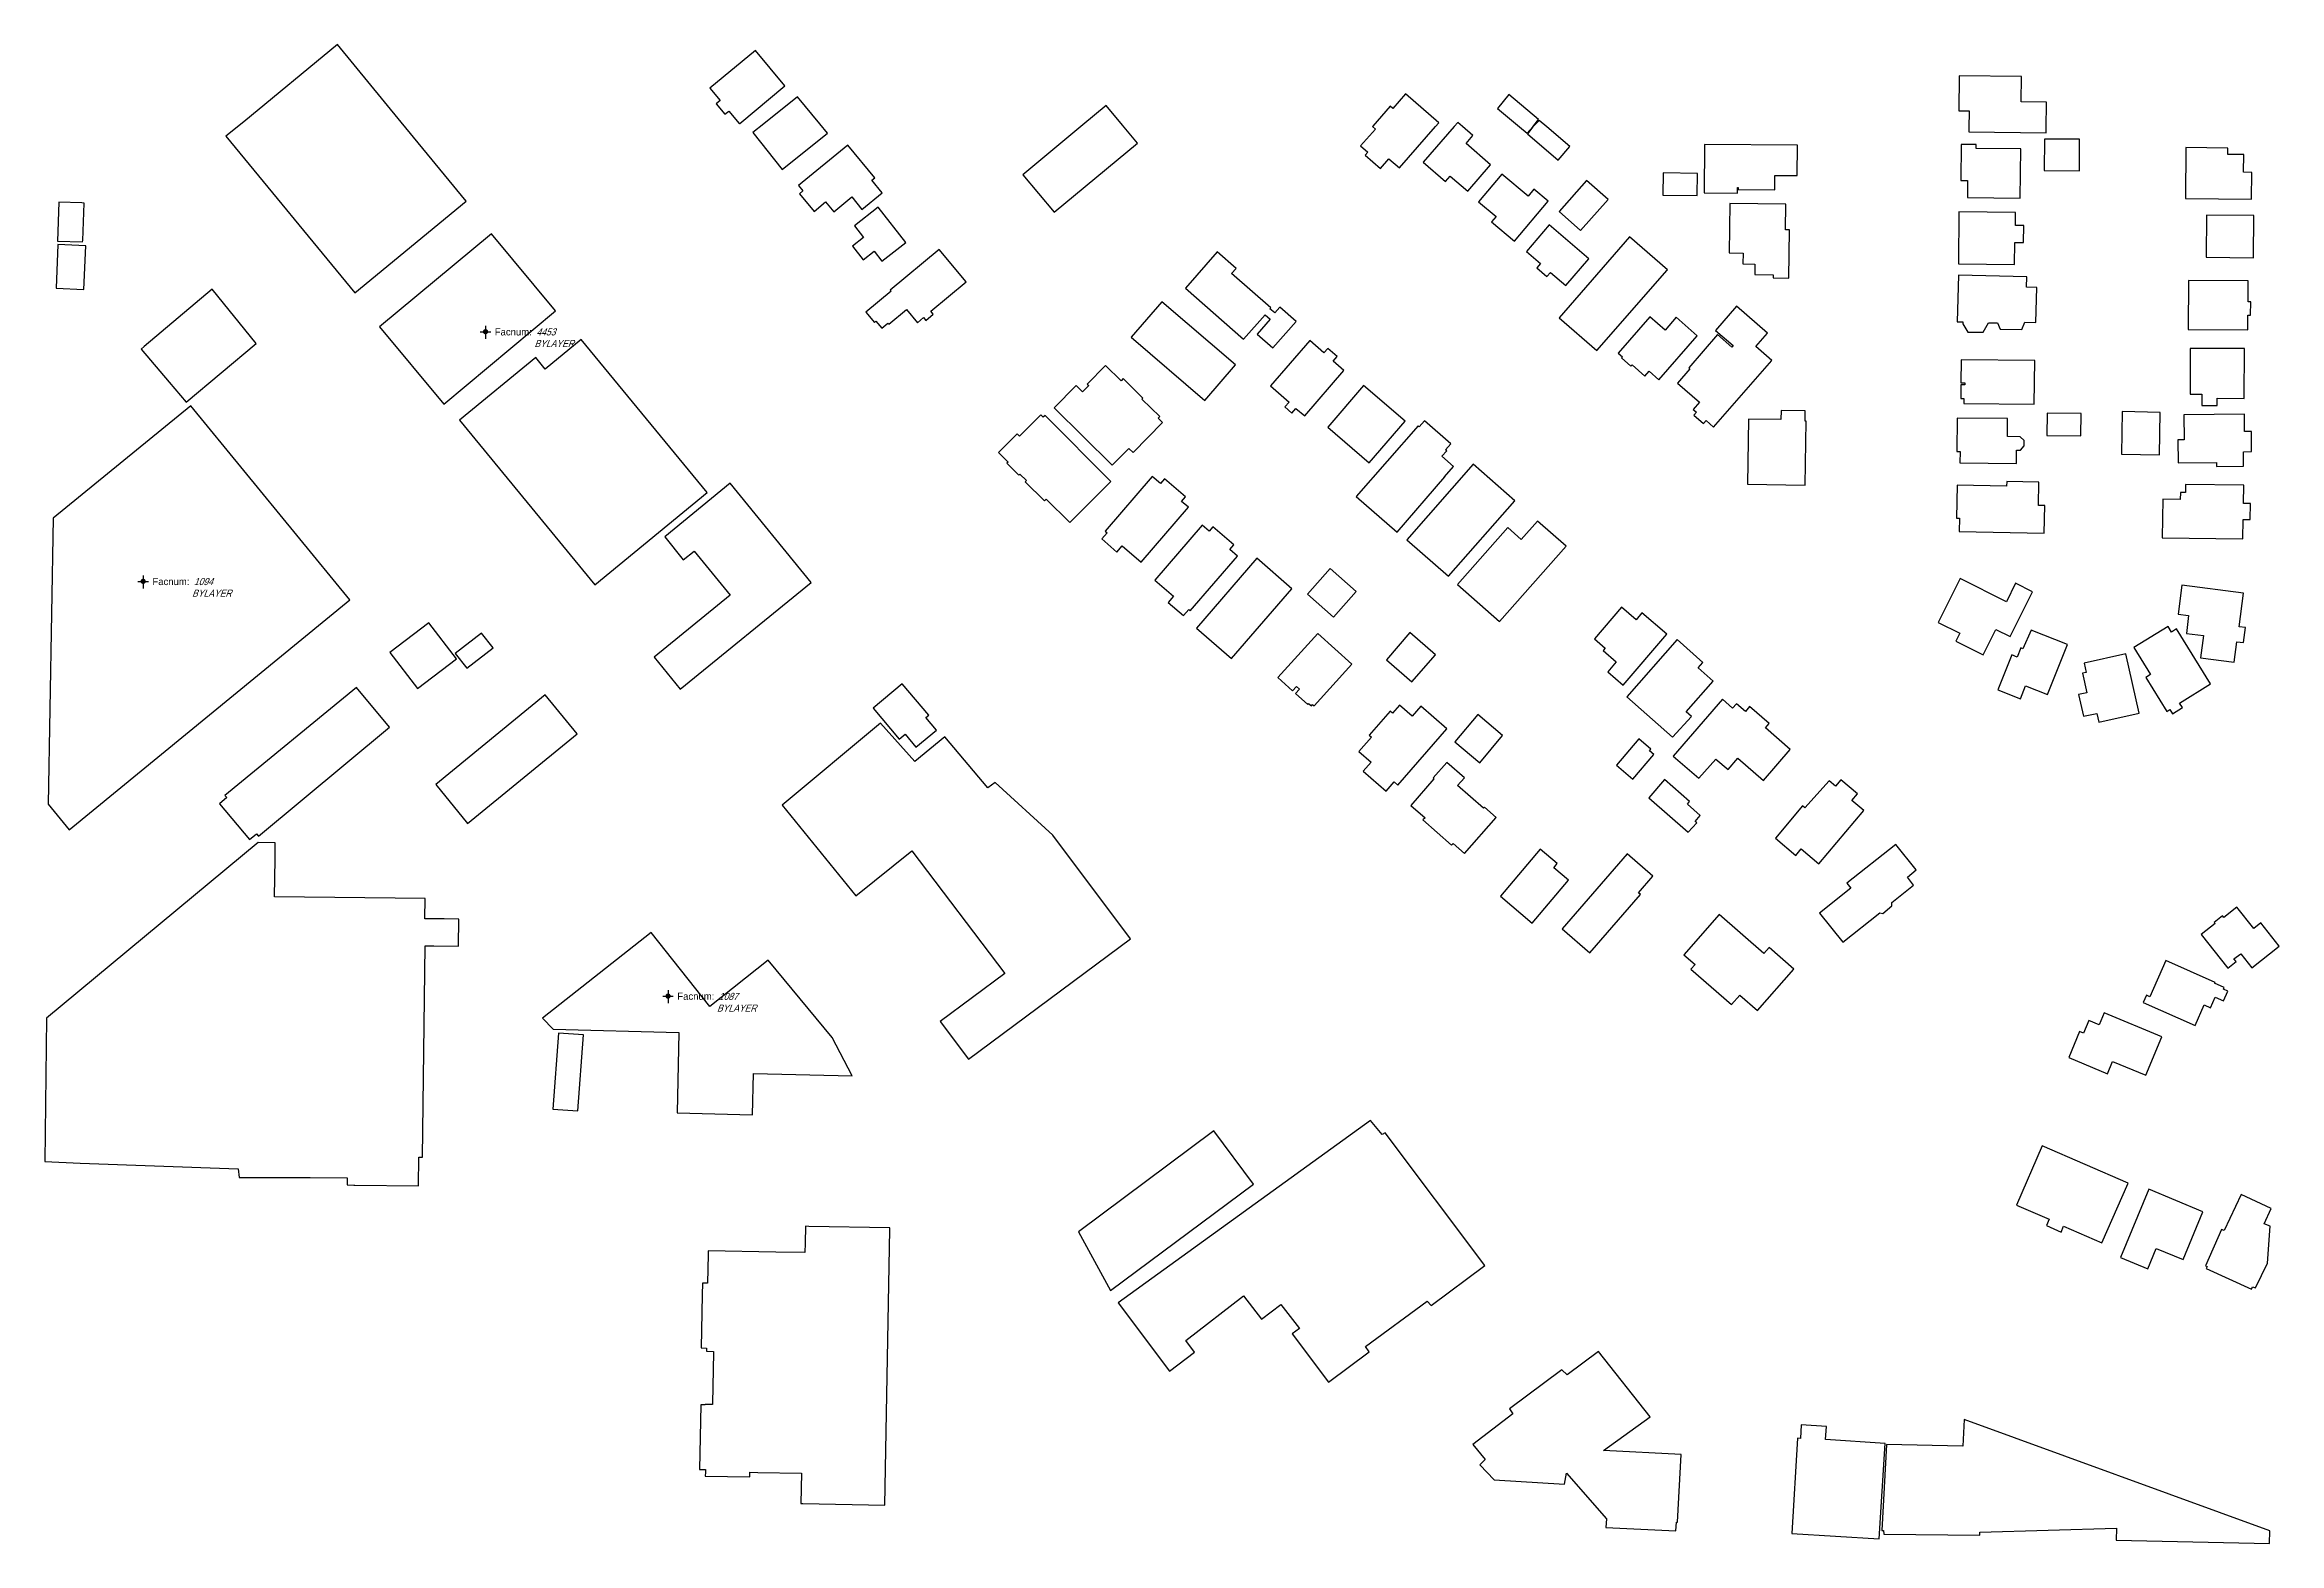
# Model space of a CAD drawing. Header units: inches. Extents: x 1273557 to 1282364, y 239587 to 246310.
# Drawn here: x 1280104 to 1281423, y 244633 to 245517 of the extents above; entities that cross this region are included whole.
import ezdxf
from ezdxf.enums import TextEntityAlignment as Align

# ---------------------------------------------------------------- set-up
doc = ezdxf.new("R2010")
doc.units = ezdxf.units.IN
doc.header["$MEASUREMENT"] = 0
doc.linetypes.add('DASHED2', pattern=[0.375, 0.25, -0.125])
doc.layers.add('BLDG-DATA', color=159, linetype='DASHED2', lineweight=30)
doc.layers.add('BLDG-NONUW-NOTUSED', color=5, linetype='Continuous', lineweight=30)
doc.layers.add('BLDG-UW', color=231, linetype='Continuous')
doc.styles.add('SS_LITE', font='FRABK.TTF', dxfattribs={"height": 16})

# ---------------------------------------------------------------- blocks, each defined once
blk = doc.blocks.new('*U1')
for p, q in [((-3.1, 0), (3.1, 0)), ((0, 3.5), (0, -4.2))]:
    blk.add_line(p, q)
at = {"const_width": 1.5}
blk.add_lwpolyline([(-0.8, 0, 1), (0.8, 0, 1)], format="xyb", close=True, dxfattribs=at)
at = {"layer": 'BLDG-DATA', "color": 1, "style": 'SS_LITE'}
blk.add_text('Facnum:', height=4.2, dxfattribs=at).set_placement((27.3, -2.2), align=Align.RIGHT)
at = {"layer": 'BLDG-DATA', "color": 7, "style": 'SS_LITE', "oblique": 20, "width": 0.9, "flags": 8}
for tag, p in [('FACNUM', (30, -2.2)), ('OBJECT', (28.8, -9.2))]:
    blk.add_attdef(tag, p, '', height=4.2, dxfattribs=at)

msp = doc.modelspace()

# ---------------------------------------------------------------- linework, layer by layer
at = {"layer": 'BLDG-NONUW-NOTUSED'}
for points in [[(1280352.8, 245424.5), (1280314.5, 245471.1), (1280276.9, 245516.9), (1280221.6, 245471.4), (1280211.1, 245462.8), (1280287.1, 245370.5)], [(1280540.9, 245492.5), (1280523.5, 245513.4), (1280496.7, 245491.2), (1280502.8, 245483.9), (1280500.3, 245481.9), (1280505.4, 245475.8), (1280507.8, 245477.7), (1280514, 245470.3), (1280514.1, 245470.1), (1280514.3, 245470.3)], [(1281285, 245464.9), (1281285, 245467.2), (1281285.2, 245483), (1281270.3, 245483.2), (1281270.5, 245498), (1281233.7, 245498.4), (1281233.5, 245477.9), (1281239.6, 245477.8), (1281239.4, 245467.4), (1281239.4, 245465.5)], [(1280561.5, 245470.1), (1280548.4, 245486), (1280528.5, 245470.2), (1280522, 245465.1), (1280539.4, 245443.3), (1280566, 245464.6)], [(1280748.9, 245458.8), (1280740.1, 245469.4), (1280730.5, 245481), (1280716.7, 245469.5), (1280681.4, 245440.1), (1280699.8, 245418)], [(1280924.8, 245468.6), (1280926.7, 245470.8), (1280907.1, 245487.8), (1280899.6, 245479.2), (1280898, 245480.5), (1280887.8, 245468.8), (1280887.6, 245468.6), (1280889.3, 245467.1), (1280880.6, 245457.2), (1280884.9, 245453.5), (1280883.2, 245451.7), (1280892.3, 245443.8), (1280897.3, 245449.6), (1280903.6, 245444.2)], [(1280985.6, 245472.8), (1280968.1, 245487.4), (1280961.4, 245479.3), (1280974.3, 245468.4), (1280978.8, 245464.7), (1280982.3, 245468.4)], [(1280942.8, 245458.5), (1280946.9, 245463.2), (1280940.7, 245468.6), (1280937.9, 245471), (1280935.8, 245468.6), (1280917.6, 245447.5), (1280930.7, 245436.1), (1280933.5, 245439.3), (1280943.8, 245430.4), (1280957.3, 245446)], [(1280990.5, 245468.4), (1280986, 245472.2), (1280982.3, 245468.4), (1280979.1, 245464.2), (1280997.1, 245448.7), (1281004.1, 245456.8)], [(1280592.2, 245436.9), (1280593.9, 245438.3), (1280578, 245457.6), (1280549, 245433.7), (1280551.5, 245430.6), (1280549.5, 245428.9), (1280558.1, 245418.5), (1280564.9, 245424.1), (1280569.8, 245418.2), (1280580.4, 245427), (1280586.4, 245419.6), (1280598.3, 245429.5)], [(1281102.9, 245432.6), (1281103.4, 245432.6), (1281103.4, 245431.4), (1281124.9, 245431.2), (1281124.9, 245439.7), (1281138.1, 245439.6), (1281138.3, 245457.5), (1281083.5, 245457.9), (1281083.3, 245429.4), (1281102.9, 245429.3)], [(1281269.8, 245426.3), (1281270.1, 245455.4), (1281243.8, 245455.6), (1281243.8, 245457.9), (1281235, 245458), (1281234.8, 245436.7), (1281238.7, 245436.7), (1281238.6, 245426.6)], [(1281304.7, 245442.5), (1281304.8, 245461.1), (1281284.2, 245461.2), (1281284, 245442.7)], [(1281406.2, 245425.7), (1281406.4, 245441.5), (1281401.6, 245441.6), (1281401.7, 245452), (1281392.2, 245452.1), (1281392.2, 245455.9), (1281367.5, 245456.2), (1281367.2, 245426.1)], [(1281079.1, 245427.8), (1281079.3, 245440.9), (1281059.1, 245441.2), (1281058.9, 245428.1)], [(1280991.2, 245424.6), (1280982.8, 245431.7), (1280979.4, 245427.5), (1280963.9, 245440.5), (1280950.2, 245424.1), (1280960.5, 245415.5), (1280957.8, 245412.3), (1280971.3, 245401)], [(1281026.6, 245425.6), (1281013.8, 245436.8), (1280997.7, 245418.4), (1281010.4, 245407.2)], [(1280127.5, 245423.4), (1280126.2, 245423.5), (1280112.6, 245424), (1280111.7, 245401), (1280126.6, 245400.5), (1280126.7, 245401.3)], [(1280595.9, 245421), (1280582, 245410), (1280587.4, 245403.1), (1280580.8, 245397.9), (1280587.1, 245389.9), (1280593.6, 245395), (1280598.1, 245389.2), (1280612.2, 245400.2)], [(1281098.1, 245394), (1281106.3, 245393.9), (1281106.2, 245387.5), (1281113.2, 245387.4), (1281113.1, 245381.2), (1281124.1, 245381.1), (1281124.1, 245379.2), (1281133.3, 245379.1), (1281133.7, 245407.7), (1281131.3, 245407.7), (1281131.5, 245422.7), (1281098.5, 245423.1)], [(1281266.4, 245387.2), (1281266.5, 245400.2), (1281271.8, 245400.1), (1281271.9, 245410.1), (1281266.9, 245410.1), (1281267, 245417.9), (1281233.6, 245418.2), (1281233.3, 245387.5)], [(1281379.6, 245416.3), (1281379.4, 245391.4), (1281407.4, 245391.1), (1281407.6, 245416)], [(1280991.8, 245410.6), (1280978.4, 245394.9), (1280986.7, 245387.8), (1280984.5, 245385.2), (1280990.5, 245380), (1280992.6, 245382.5), (1281001.7, 245374.8), (1281015.2, 245390.6)], [(1280997.8, 245355.6), (1281019.9, 245336.4), (1281061.5, 245383.9), (1281061.6, 245384), (1281039.2, 245403.4)], [(1280128.4, 245398.2), (1280112, 245398.9), (1280110.9, 245373.2), (1280127.3, 245372.5)], [(1280647.8, 245377), (1280632, 245396.1), (1280603, 245372), (1280603.6, 245371.4), (1280588.7, 245359), (1280593.7, 245353), (1280594.6, 245353.7), (1280598.1, 245349.6), (1280601.6, 245352.6), (1280602.2, 245351.9), (1280612.7, 245360.6), (1280619.2, 245352.8), (1280622.8, 245355.8), (1280624, 245354.2), (1280628.5, 245357.9), (1280627, 245359.7)], [(1280804.5, 245381.9), (1280807.1, 245384.9), (1280796, 245394.6), (1280777.2, 245373.2), (1280811.6, 245343.1), (1280824.2, 245357.5), (1280827.2, 245354.9), (1280819.5, 245346.1), (1280828.9, 245337.9), (1280842.6, 245353.5), (1280833, 245361.9), (1280830, 245358.6), (1280827.1, 245361.1), (1280827.6, 245361.6)], [(1281233.3, 245380.9), (1281232.6, 245353.4), (1281236, 245353.4), (1281236, 245352.2), (1281238.9, 245347.2), (1281247.9, 245347.2), (1281251.1, 245352.7), (1281256.3, 245352.8), (1281258, 245349), (1281270.8, 245348.9), (1281272.5, 245353.2), (1281279, 245353), (1281279.5, 245373.5), (1281273.4, 245373.7), (1281273.6, 245379.9)], [(1281404.2, 245365.2), (1281404.2, 245377.6), (1281369, 245377.7), (1281368.9, 245348.8), (1281404, 245348.7), (1281404, 245357.2), (1281405.7, 245357.2), (1281405.8, 245365.2)], [(1280203.1, 245372.6), (1280162.8, 245338.7), (1280161.2, 245337.3), (1280177.7, 245317.8), (1280187.6, 245306), (1280228.9, 245340.6)], [(1280763.3, 245365.2), (1280745.3, 245344.2), (1280788.7, 245306.9), (1280806.8, 245327.9)], [(1281074.2, 245326.2), (1281074.8, 245325.7), (1281067.5, 245317.2), (1281080.5, 245305.9), (1281076.8, 245301.7), (1281078.8, 245300), (1281077.3, 245298.3), (1281082.9, 245293.4), (1281084.4, 245295.1), (1281088.9, 245291.2), (1281123.2, 245330.6), (1281113.8, 245338.8), (1281120.6, 245346.6), (1281102.4, 245362.5), (1281090, 245348.3), (1281100.4, 245339.3), (1281099.6, 245338.4), (1281091.2, 245345.8)], [(1281032.6, 245334.9), (1281035.1, 245332.7), (1281034.5, 245332), (1281040.1, 245327.1), (1281040.8, 245327.9), (1281048.3, 245321.3), (1281050.8, 245324.2), (1281056.6, 245319.1), (1281079.2, 245345.1), (1281066.8, 245356), (1281060.2, 245348.5), (1281051.3, 245356.3)], [(1280399.5, 245325.5), (1280393.9, 245332.3), (1280348.9, 245295.4), (1280428.8, 245198.1), (1280495.1, 245252.6), (1280420.8, 245343)], [(1280870.8, 245324.7), (1280864.4, 245330.2), (1280866.7, 245332.8), (1280861.2, 245337.6), (1280859, 245335.1), (1280850.6, 245342.4), (1280827.4, 245315.6), (1280838.4, 245306), (1280835.8, 245303.1), (1280840.1, 245299.5), (1280842.4, 245302.2), (1280847.6, 245297.8)], [(1281402.1, 245337.6), (1281370.1, 245337.6), (1281370.1, 245310.6), (1281376.9, 245310.6), (1281376.9, 245303.9), (1281385.9, 245303.9), (1281385.9, 245308.2), (1281402, 245308.1)], [(1280763.8, 245294), (1280761.2, 245296.5), (1280762.1, 245297.4), (1280751.6, 245307.7), (1280752.2, 245308.3), (1280740.5, 245319.9), (1280739.3, 245318.6), (1280730.1, 245327.6), (1280719.3, 245316.6), (1280720.2, 245315.7), (1280716.6, 245312), (1280712.8, 245315.7), (1280699.8, 245302.5), (1280734.1, 245268.7), (1280743.9, 245278.6), (1280746.4, 245276.2)], [(1281278.1, 245304.7), (1281278.3, 245330.5), (1281235, 245331), (1281234.8, 245317.3), (1281237.1, 245317.3), (1281237.1, 245316.2), (1281234.8, 245316.2), (1281234.7, 245308.1), (1281236.6, 245308.1), (1281236.6, 245305.1)], [(1280906.9, 245294.8), (1280882.4, 245315.8), (1280861.2, 245291.1), (1280885.7, 245270.1)], [(1280694.4, 245298.1), (1280693.3, 245297), (1280691.9, 245298.4), (1280679.3, 245285.9), (1280678, 245287.2), (1280667, 245276.2), (1280672.6, 245270.6), (1280671.9, 245269.9), (1280679, 245262.8), (1280679.6, 245263.5), (1280683.4, 245259.7), (1280682.7, 245259), (1280694, 245247.7), (1280695.1, 245248.8), (1280709, 245234.9), (1280733.3, 245259.2)], [(1281109.5, 245296), (1281108.9, 245257.5), (1281142.8, 245257), (1281143.4, 245294.7), (1281142.8, 245294.7), (1281142.8, 245300.8), (1281128.7, 245301), (1281128.6, 245295.7)], [(1281232.6, 245296.5), (1281232.4, 245276.9), (1281234.3, 245276.9), (1281234.2, 245270.1), (1281267.5, 245269.8), (1281267.5, 245277.6), (1281270, 245277.6), (1281272.1, 245280.1), (1281272.1, 245283.4), (1281269.7, 245285.5), (1281262.2, 245285.6), (1281262.3, 245296.3)], [(1281285.6, 245299.4), (1281285.5, 245286.2), (1281305.6, 245286), (1281305.7, 245299.2)], [(1281352.3, 245299.9), (1281330, 245300.4), (1281329.5, 245275.3), (1281351.9, 245274.9)], [(1281366.4, 245298.5), (1281366.5, 245283.8), (1281362.8, 245283.8), (1281362.9, 245270.1), (1281385.6, 245270.3), (1281385.6, 245268), (1281401.5, 245268.1), (1281401.5, 245276.7), (1281406.3, 245276.8), (1281406.2, 245288.6), (1281402.1, 245288.6), (1281402.1, 245298.8)], [(1280930.2, 245261.8), (1280930, 245261.9), (1280935.4, 245268), (1280928.6, 245274), (1280931.4, 245277.2), (1280930.7, 245277.8), (1280933.8, 245281.3), (1280918.2, 245295), (1280915.1, 245291.4), (1280914.5, 245291.9), (1280877.9, 245250.3), (1280902.1, 245229.3)], [(1280971.6, 245247.8), (1280947, 245269.4), (1280907.9, 245224.8), (1280932.5, 245203.2)], [(1280508.6, 245192), (1280463.7, 245155.5), (1280479.1, 245136.5), (1280556.4, 245199.5), (1280508.7, 245258.1), (1280470, 245226.5), (1280481, 245213), (1280487.4, 245218.1)], [(1280779, 245244), (1280775, 245247.4), (1280777.2, 245250), (1280764.8, 245260.7), (1280762.5, 245257.9), (1280757.6, 245262.1), (1280729.8, 245229.8), (1280731, 245228.8), (1280727.9, 245225.2), (1280736.8, 245217.5), (1280739.9, 245221.1), (1280751.1, 245211.5)], [(1281284, 245228.7), (1281284.3, 245245), (1281280.6, 245245), (1281280.8, 245258.8), (1281261.8, 245259.2), (1281261.7, 245256.4), (1281232.5, 245256.9), (1281232.1, 245237.4), (1281234, 245237.4), (1281233.8, 245229.6)], [(1281401.2, 245225.3), (1281401.4, 245236.8), (1281405.5, 245236.7), (1281405.6, 245246.2), (1281401.6, 245246.2), (1281401.8, 245256.9), (1281367.3, 245257.4), (1281367.3, 245252.7), (1281364.3, 245252.7), (1281364.2, 245248.6), (1281354, 245248.8), (1281353.6, 245225.9)], [(1280808, 245215.1), (1280803.5, 245219.1), (1280805.8, 245221.7), (1280793.5, 245232.4), (1280791.3, 245229.8), (1280787.2, 245233.3), (1280759.1, 245201), (1280770.2, 245191.4), (1280767.1, 245187.8), (1280776.1, 245180), (1280779.3, 245183.6), (1280780.1, 245182.9)], [(1281001.8, 245220.9), (1280985, 245235.7), (1280975.4, 245224.9), (1280967.4, 245232), (1280937.7, 245198.4), (1280962.5, 245176.5)], [(1280840, 245195.8), (1280819.3, 245213.8), (1280783.7, 245172.6), (1280804.4, 245154.7)], [(1280878, 245194.3), (1280862.7, 245207.8), (1280849.3, 245192.6), (1280864.6, 245179.1)], [(1281255.3, 245171.8), (1281263.8, 245167.6), (1281277, 245194.1), (1281267, 245199.1), (1281261.7, 245188.2), (1281234.3, 245201.8), (1281221.4, 245176), (1281234.1, 245169.7), (1281231.7, 245164.9), (1281247.9, 245156.9)], [(1281377.9, 245168.2), (1281376.2, 245155.1), (1281396.1, 245152.5), (1281397.6, 245164.6), (1281401.5, 245164.1), (1281402.6, 245172.9), (1281399, 245173.4), (1281401.6, 245193.3), (1281365.1, 245198), (1281362.9, 245180.9), (1281369.1, 245180.1), (1281367.8, 245169.5)], [(1281061.3, 245169), (1281046.6, 245181.6), (1281043.2, 245177.6), (1281034.6, 245184.9), (1281018.6, 245166.2), (1281024.9, 245160.8), (1281023.7, 245159.4), (1281031.4, 245152.8), (1281026.4, 245146.9), (1281035.6, 245139)], [(1280324.2, 245136.9), (1280347.1, 245154.4), (1280330.8, 245175.7), (1280307.9, 245158.2)], [(1280368.8, 245161), (1280362, 245169.7), (1280346.4, 245157.6), (1280353.2, 245148.9)], [(1280875.4, 245151.4), (1280855.3, 245169.5), (1280831.8, 245143.4), (1280840.5, 245135.6), (1280842.8, 245138.1), (1280844.6, 245136.5), (1280842.2, 245134), (1280849.4, 245127.5), (1280849.9, 245128.1), (1280851.6, 245126.7), (1280852.3, 245127.5), (1280853.2, 245126.7)], [(1280924.7, 245156.9), (1280909.6, 245170), (1280895.8, 245154), (1280910.8, 245140.9)], [(1281088.6, 245141.3), (1281079.7, 245149.1), (1281082.6, 245152.4), (1281067.3, 245165.9), (1281037.6, 245132.1), (1281064.6, 245108.3), (1281075.9, 245120.5), (1281072.7, 245123.3)], [(1281271.3, 245160.4), (1281270.1, 245160.9), (1281267.9, 245155.5), (1281264.8, 245156.8), (1281256.6, 245136.2), (1281269.9, 245130.9), (1281272.9, 245138.5), (1281285.8, 245133.4), (1281297.6, 245163), (1281276.2, 245171.5)], [(1281346.6, 245145.2), (1281343.9, 245143.5), (1281356.3, 245123.5), (1281358, 245124.6), (1281359.6, 245122.1), (1281365.5, 245125.7), (1281363.8, 245128.4), (1281382, 245139.7), (1281362, 245172.1), (1281359, 245170.2), (1281357, 245173.5), (1281336.9, 245161.1)], [(1281308.7, 245146.5), (1281306.5, 245146), (1281309, 245134.5), (1281304.2, 245133.4), (1281307.1, 245120.6), (1281314.9, 245122.3), (1281316.1, 245117.1), (1281339.9, 245122.4), (1281332.1, 245157.5), (1281307.5, 245152)], [(1280307.6, 245114.2), (1280288.1, 245137.6), (1280210.5, 245073.9), (1280211.6, 245072.6), (1280207.3, 245069), (1280225, 245047.8), (1280229.1, 245051.3), (1280230.4, 245049.8)], [(1280608.4, 245107.1), (1280611.9, 245110), (1280618.2, 245102.4), (1280630.3, 245112.5), (1280624.1, 245119.8), (1280625.8, 245121.2), (1280610.2, 245139.7), (1280593.1, 245125.3)], [(1280418.3, 245110.2), (1280399.5, 245133.2), (1280334.9, 245080.3), (1280353.6, 245057.4)], [(1280931.4, 245113.2), (1280916.1, 245126.5), (1280911, 245120.7), (1280903.6, 245127.1), (1280899.5, 245122.4), (1280898, 245123.7), (1280885.7, 245109.5), (1280887.1, 245108.3), (1280879.6, 245099.8), (1280886.9, 245093.6), (1280882.2, 245088.2), (1280895.7, 245076.5), (1280900.4, 245081.9), (1280902.6, 245080)], [(1281119.4, 245113.8), (1281121.6, 245116.3), (1281110, 245126.4), (1281107.6, 245123.5), (1281102.4, 245128), (1281100.1, 245125.4), (1281094.2, 245130.6), (1281065.1, 245097.1), (1281080.1, 245084.1), (1281090.1, 245095.3), (1281097.4, 245089.2), (1281103.2, 245095.9), (1281118.3, 245082.8), (1281134.1, 245101)], [(1280615.8, 245041.2), (1280670.6, 244968.8), (1280632.6, 244940.5), (1280649.2, 244918.2), (1280744.8, 244989.3), (1280699.1, 245050.4), (1280664.9, 245081.5), (1280660.7, 245078.4), (1280635.2, 245108.5), (1280617.6, 245094), (1280597.3, 245116.5), (1280539.3, 245068.2), (1280582.7, 245014.7)], [(1280964.4, 245109.2), (1280949.7, 245121.6), (1280936.2, 245105.5), (1280950.9, 245093.2)], [(1281053.7, 245098), (1281051.1, 245100.2), (1281051.9, 245101.1), (1281044.8, 245107.2), (1281031.5, 245091.8), (1281041.2, 245083.5)], [(1280937.8, 245079.7), (1280941.8, 245084.2), (1280931.4, 245093.3), (1280923.4, 245084.2), (1280923.9, 245083.7), (1280910.2, 245068), (1280918.6, 245060.7), (1280917.4, 245059.4), (1280934.3, 245044.5), (1280935.2, 245045.6), (1280941.9, 245039.7), (1280960.5, 245060.9), (1280953.6, 245067), (1280953.1, 245066.4)], [(1281073.4, 245068.7), (1281074.7, 245070.3), (1281059.9, 245083.2), (1281050.6, 245072.5), (1281073.9, 245052.2), (1281078.9, 245057.8), (1281078, 245058.6), (1281081, 245062.1)], [(1281177.5, 245065.1), (1281170.5, 245070.9), (1281173.8, 245074.8), (1281163.9, 245083.1), (1281160.7, 245079.3), (1281157.1, 245082.6), (1281142.7, 245066.6), (1281141.4, 245067.7), (1281125.3, 245048.7), (1281137.4, 245038.4), (1281140.6, 245042.3), (1281150.9, 245033.6)], [(1280218.3, 244853.5), (1280219, 244848.5), (1280260.8, 244848.4), (1280282.6, 244848.3), (1280282.6, 244844.1), (1280286.5, 244844), (1280287.2, 244844), (1280324.7, 244843.5), (1280324.9, 244860.4), (1280327.1, 244860.4), (1280328.6, 244985.2), (1280333.8, 244985.1), (1280348.4, 244985), (1280348.5, 245000.9), (1280339.8, 245001), (1280328.5, 245001.1), (1280328.6, 245013), (1280239.8, 245014.1), (1280240.1, 245036.2), (1280240.1, 245039.3), (1280240.2, 245046), (1280230.2, 245046.1), (1280105.2, 244942.5), (1280104.2, 244857.9), (1280125.1, 244857)], [(1281003.3, 245023.9), (1280994.6, 245031.2), (1280996.6, 245033.7), (1280986.5, 245042.2), (1280963.1, 245014.5), (1280981.9, 244998.6)], [(1281045.8, 245015.5), (1281044.5, 245016.5), (1281053, 245026.3), (1281037.9, 245039.4), (1280999.5, 244995.2), (1281015.8, 244981)], [(1281206.8, 245021), (1281203.2, 245025.6), (1281208.4, 245029.9), (1281196.4, 245045), (1281167.4, 245022.1), (1281169.8, 245019.1), (1281151.4, 245004.5), (1281165.1, 244987.3), (1281186.9, 245004.7), (1281188.7, 245004.3), (1281194.1, 245008.7), (1281194, 245010.8)], [(1281390, 245001.9), (1281389.1, 245002.9), (1281384.2, 244999), (1281384.8, 244998.3), (1281376.6, 244991.8), (1281392.3, 244972), (1281397.1, 244975.9), (1281395.9, 244977.4), (1281399.9, 244980.5), (1281406.4, 244972.2), (1281422.6, 244985), (1281411.8, 244998.7), (1281407.6, 244995.3), (1281397.6, 245008)], [(1281092.1, 245003.7), (1281071.3, 244979.8), (1281077.9, 244974.1), (1281075.5, 244971.4), (1281099.4, 244950.5), (1281104.3, 244956.1), (1281114.8, 244946.9), (1281136.2, 244971.4), (1281121.6, 244984.1), (1281118.6, 244980.7)], [(1281346.2, 244955.1), (1281344.3, 244956), (1281342.4, 244951.7), (1281373, 244938.2), (1281378.3, 244950.3), (1281382, 244948.6), (1281384.8, 244954.9), (1281389.8, 244952.7), (1281392.3, 244958.4), (1281389.8, 244959.5), (1281390.2, 244960.6), (1281384.5, 244963.1), (1281384.7, 244963.6), (1281355.6, 244976.5)], [(1281324.3, 244917), (1281343.9, 244908.8), (1281353.3, 244931.5), (1281319.4, 244945.6), (1281316.4, 244938.5), (1281310.2, 244941.1), (1281307.1, 244933.7), (1281304.8, 244934.7), (1281298.4, 244919.3), (1281321.2, 244909.7)], [(1280404.1, 244888.7), (1280418.8, 244887.7), (1280422.1, 244932.6), (1280407.3, 244933.6)], [(1280714.2, 244816.5), (1280733.1, 244781.8), (1280817.4, 244844.5), (1280794, 244876)], [(1280737.6, 244774.6), (1280767.9, 244734.1), (1280782.6, 244745.4), (1280777.4, 244752.2), (1280811.6, 244778.6), (1280822.2, 244764.9), (1280833.5, 244773.6), (1280844.5, 244759.4), (1280840.2, 244756.2), (1280861.6, 244727.7), (1280885.6, 244745.6), (1280883.4, 244748.7), (1280919.8, 244775.5), (1280922.2, 244772.9), (1280953.8, 244796.5), (1280895.1, 244874.9), (1280893.3, 244873.8), (1280886.4, 244882.1)], [(1281295.4, 244819.7), (1281318, 244809.9), (1281333.4, 244845.1), (1281282.7, 244867.2), (1281267.5, 244832.2), (1281286.8, 244823.8), (1281285.2, 244820.1), (1281293.9, 244816.2)], [(1281345.6, 244841.5), (1281328.9, 244801.2), (1281345, 244794.5), (1281350, 244806.6), (1281365.9, 244800), (1281377.6, 244828.2)], [(1281417.3, 244819.8), (1281413.8, 244821.1), (1281417.9, 244830.2), (1281400.1, 244838.5), (1281390.1, 244817.1), (1281388.5, 244817.8), (1281379.1, 244796.4), (1281380.1, 244796), (1281379.4, 244794.8), (1281406.2, 244782.5), (1281406.9, 244783.9), (1281408.6, 244783.3), (1281415.6, 244797.9)], [(1280535.5, 244804.5), (1280495.6, 244805.2), (1280495.6, 244803), (1280495.2, 244786.1), (1280492.3, 244786.2), (1280492.3, 244786.1), (1280492.2, 244779.3), (1280491.6, 244747.9), (1280494.6, 244747.8), (1280494.6, 244745.9), (1280498.8, 244745.8), (1280498.8, 244745.2), (1280498.2, 244715.2), (1280498.2, 244714.5), (1280493.9, 244714.6), (1280493.9, 244714.3), (1280491.3, 244714.3), (1280490.6, 244676.2), (1280494, 244676.1), (1280494, 244674.6), (1280493.9, 244672.2), (1280520.3, 244671.8), (1280520.3, 244674.5), (1280524.9, 244674.4), (1280550.7, 244674), (1280550.4, 244656.1), (1280551.5, 244656.1), (1280599.9, 244655.2), (1280602.9, 244817.7), (1280602.9, 244818.8), (1280555.1, 244819.6), (1280553, 244819.7), (1280552.8, 244809.8), (1280552.7, 244804.2)], [(1281051.5, 244707.2), (1281020.9, 244745.7), (1281002.4, 244732), (1280999.3, 244735), (1280968.4, 244711.9), (1280970.5, 244709.1), (1280946.8, 244691), (1280954.1, 244682.1), (1280950.9, 244678.9), (1280959.4, 244670), (1281000.9, 244667.6), (1281002, 244674), (1281025.7, 244647.1), (1281025.3, 244642), (1281066.6, 244639.9), (1281066.9, 244645), (1281067.6, 244645), (1281069.7, 244685), (1281023.9, 244687.4)], [(1281135, 244638.5), (1281186.6, 244635.3), (1281190.1, 244691.6), (1281154.9, 244693.8), (1281155.4, 244701.6), (1281140.6, 244702.5), (1281140.2, 244694.5), (1281138.4, 244694.6)], [(1281190.8, 244691), (1281188.2, 244640.1), (1281189.2, 244640.1), (1281189.4, 244638), (1281246, 244637.4), (1281246, 244639.2), (1281326.6, 244641.5), (1281326.4, 244634.5), (1281416.9, 244632.6), (1281417.1, 244639.9), (1281236.8, 244705.6), (1281235.9, 244689.9)]]:
    msp.add_lwpolyline(points, close=True, dxfattribs=at)
at = {"layer": 'BLDG-UW'}
for points in [[(1280405.6, 245359.8), (1280367.8, 245405.3), (1280301.7, 245350.3), (1280339.6, 245304.8)], [(1280284.2, 245189.4), (1280190.4, 245303.8), (1280109.2, 245237.4), (1280106.2, 245068.7), (1280118.6, 245053.6)], [(1280478.4, 244934.1), (1280477.3, 244886.6), (1280521.9, 244885.5), (1280522.5, 244909.8), (1280580.7, 244908.4), (1280568.8, 244931.1), (1280531.1, 244976.7), (1280496.6, 244949.4), (1280462.1, 244993.1), (1280398, 244942.5), (1280404.3, 244935.9)]]:
    msp.add_lwpolyline(points, close=True, dxfattribs=at)

# ---------------------------------------------------------------- block references
at = {"layer": 'BLDG-DATA'}
ref = msp.add_blockref('*U1', (1280364.3, 245347.5), dxfattribs=at)
ref.add_attrib('FACNUM', '4453', (1280394.3, 245345.3), dxfattribs={"color": 7, "height": 4.2, "style": 'SS_LITE', "oblique": 20, "width": 0.9})
ref.add_attrib('OBJECT', 'BYLAYER', (1280393.1, 245338.4), dxfattribs={"color": 7, "height": 4.2, "style": 'SS_LITE', "oblique": 20, "width": 0.9})
ref = msp.add_blockref('*U1', (1280162.3, 245200.2), dxfattribs=at)
ref.add_attrib('FACNUM', '1094', (1280192.2, 245198), dxfattribs={"color": 7, "height": 4.2, "style": 'SS_LITE', "oblique": 20, "width": 0.9})
ref.add_attrib('OBJECT', 'BYLAYER', (1280191.1, 245191.1), dxfattribs={"color": 7, "height": 4.2, "style": 'SS_LITE', "oblique": 20, "width": 0.9})
ref = msp.add_blockref('*U1', (1280472, 244955.5), dxfattribs=at)
ref.add_attrib('FACNUM', '1087', (1280501.9, 244953.2), dxfattribs={"color": 7, "height": 4.2, "style": 'SS_LITE', "oblique": 20, "width": 0.9})
ref.add_attrib('OBJECT', 'BYLAYER', (1280500.8, 244946.3), dxfattribs={"color": 7, "height": 4.2, "style": 'SS_LITE', "oblique": 20, "width": 0.9})

doc.saveas('drawing.dxf')
